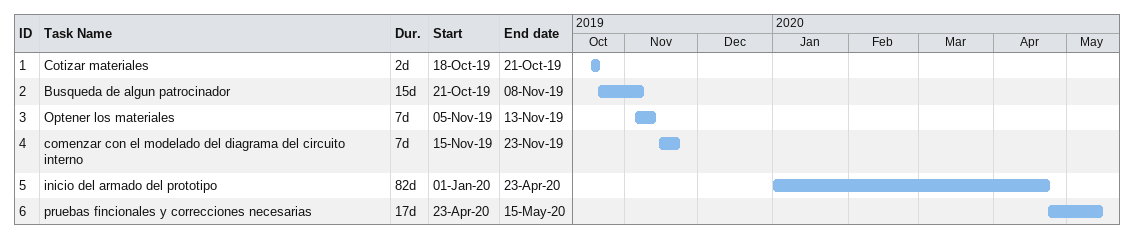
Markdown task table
| ID | Task | Duration | Start | Finish |
|---|---|---|---|---|
| 1 | Cotizar materiales | 2d | 2019-10-18 | 2019-10-21 |
| 2 | Busqueda de algun patrocinador | 15d | 2019-10-21 | 2019-11-08 |
| 3 | Optener los materiales | 7d | 2019-11-05 | 2019-11-13 |
| 4 | comenzar con el modelado del diagrama del circuito interno | 7d | 2019-11-15 | 2019-11-23 |
| 5 | inicio del armado del prototipo | 82d | 2020-01-01 | 2020-04-23 |
| 6 | pruebas fincionales y correcciones necesarias | 17d | 2020-04-23 | 2020-05-15 |
